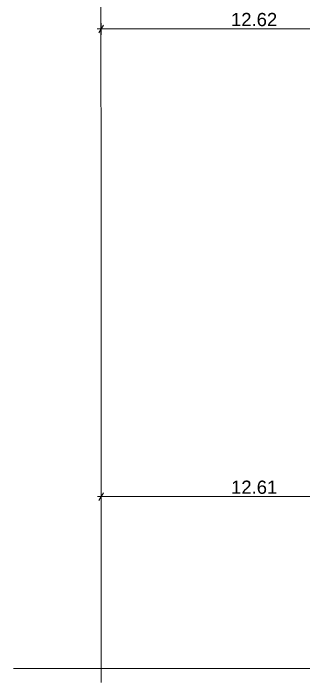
# Model space of a CAD drawing. Header units: millimetres. Extents: x 476244520 to 476657119, y 4620824743 to 4621446928.
# Drawn here: x 476374220 to 476385208, y 4621059918 to 4621085246 of the extents above; entities that cross this region are included whole.
import ezdxf

# ---------------------------------------------------------------- set-up
doc = ezdxf.new("R2010")
doc.units = ezdxf.units.MM
doc.header["$MEASUREMENT"] = 0
for name, color, linetype, lineweight in [('New_Structural - Bearing_Pen_No__1', 1, 'Continuous', 0), ('RED LINE_Pen_No__1', 1, 'Continuous', 0), ('zoma_Pen_No__1', 1, 'Continuous', 0)]:
    doc.layers.add(name, color=color, linetype=linetype, lineweight=lineweight)
doc.layers.add('zoma', color=7, linetype='Continuous')
doc.styles.add('GENERATED_STYLE_2', font='arial.ttf')
doc.linetypes.add('Break', pattern='A,0,[1,A-4 бѓЎбѓђбѓ®бѓљбѓ\x98 - nikas1.Shx,S=15.679026,R=0,X=0,Y=0],-1975.557214,0', length=1975.557214)
doc.dimstyles.new('GENERATED_STYLE__5', dxfattribs={"dimtxt": 500, "dimasz": 228, "dimexe": 0.18, "dimexo": 3, "dimgap": 0.09, "dimtad": 1, "dimtih": 1, "dimtoh": 1, "dimlfac": 0.001, "dimzin": 0, "dimdsep": 46, "dimtxsty": 'GENERATED_STYLE_2', "dimblk": 'ARROWHEAD_2', "dimblk1": 'ARROWHEAD_2', "dimblk2": 'ARROWHEAD_2', "dimcen": 0.09, "dimclrd": 1, "dimclre": 1, "dimclrt": 1, "dimadec": 0, "dimazin": 0, "dimtfac": 1, "dimtdec": 4, "dimtmove": 2, "dimatfit": 3, "dimfxl": 1, "dimtolj": 1, "dimtzin": 0, "dimarcsym": 0})

# ---------------------------------------------------------------- blocks, each defined once
blk = doc.blocks.new('*D406', base_point=(476844527, 4621385791))
at = {"layer": 'zoma_Pen_No__1', "color": 1, "linetype": 'Continuous', "lineweight": 0, "transparency": 16777216}
for p, q in [((476377541, 4621084431), (476377541, 4621084881)), ((476390156, 4621084431), (476390156, 4621084881)), ((476377394, 4621084656), (476377541, 4621084656)), ((476377627, 4621084806), (476377454, 4621084506)), ((476377541, 4621084656), (476390156, 4621084656)), ((476390069, 4621084506), (476390242, 4621084806)), ((476390156, 4621084656), (476390303, 4621084656))]:
    blk.add_line(p, q, dxfattribs=at)
at = {"layer": 'zoma_Pen_No__1', "color": 1, "lineweight": 0, "transparency": 16777216, "insert": (476382459, 4621084756), "char_height": 500, "attachment_point": 7, "style": 'GENERATED_STYLE_2'}
blk.add_mtext('\\A1;{\\pql;\\fArial CYR|b0|i0|c204|p34;12.62}', dxfattribs=at)
blk = doc.blocks.new('ARROWHEAD_2')
at = {"color": 0, "linetype": 'Continuous', "lineweight": 0}
for p, q in [((0, 0), (-1, 0)), ((-0.38, -0.66), (0.38, 0.66))]:
    blk.add_line(p, q, dxfattribs=at)
blk = doc.blocks.new('*D408', base_point=(476844527, 4621385791))
at = {"layer": 'zoma_Pen_No__1', "color": 1, "linetype": 'Continuous', "lineweight": 0, "transparency": 16777216}
for p, q in [((476377633, 4621067106), (476377460, 4621066806)), ((476377547, 4621066731), (476377547, 4621067181)), ((476390069, 4621066806), (476390242, 4621067106)), ((476390156, 4621066731), (476390156, 4621067181)), ((476377400, 4621066956), (476377547, 4621066956)), ((476377547, 4621066956), (476390156, 4621066956)), ((476390156, 4621066956), (476390303, 4621066956))]:
    blk.add_line(p, q, dxfattribs=at)
at = {"layer": 'zoma_Pen_No__1', "color": 1, "lineweight": 0, "transparency": 16777216, "insert": (476382462, 4621067056), "char_height": 500, "attachment_point": 7, "style": 'GENERATED_STYLE_2'}
blk.add_mtext('\\A1;{\\pql;\\fArial CYR|b0|i0|c204|p34;12.61}', dxfattribs=at)

msp = doc.modelspace()

# ---------------------------------------------------------------- linework, layer by layer
at = {"layer": 'New_Structural - Bearing_Pen_No__1', "color": 1, "linetype": 'Break', "lineweight": 0}
for p, q in [((476377547.161, 4621068135.748), (476377547.161, 4621059917.883)), ((476374220.452, 4621060449.823), (476442354.006, 4621060449.823))]:
    msp.add_line(p, q, dxfattribs=at)
at = {"layer": 'RED LINE_Pen_No__1', "color": 1, "linetype": 'Continuous', "lineweight": 0, "flags": 128}
msp.add_lwpolyline([(476377547.138, 4621066011.611), (476377536.51, 4621097392.977)], dxfattribs=at)

# ---------------------------------------------------------------- dimensions: what is measured, and where the dimension line sits
at = {"layer": 'zoma', "color": 1, "linetype": 'Continuous', "lineweight": 0}
for base, p1, p2, picture, middle in [((476390155.829, 4621084656.437), (476377540.824, 4621084656.435), (476390155.829, 4621084656.434), '*D406', (476383299.244, 4621085006.437)), ((476390155.829, 4621066956.434), (476377546.841, 4621066956.13), (476390155.829, 4621066956.437), '*D408', (476383302.253, 4621067306.434))]:
    dim = msp.add_linear_dim(base=base, p1=p1, p2=p2, dimstyle='GENERATED_STYLE__5', dxfattribs=at)
    dim.commit()
    dim.dimension.update_dxf_attribs({"geometry": picture, "text_midpoint": middle, "dimtype": 160})

doc.saveas('drawing.dxf')
